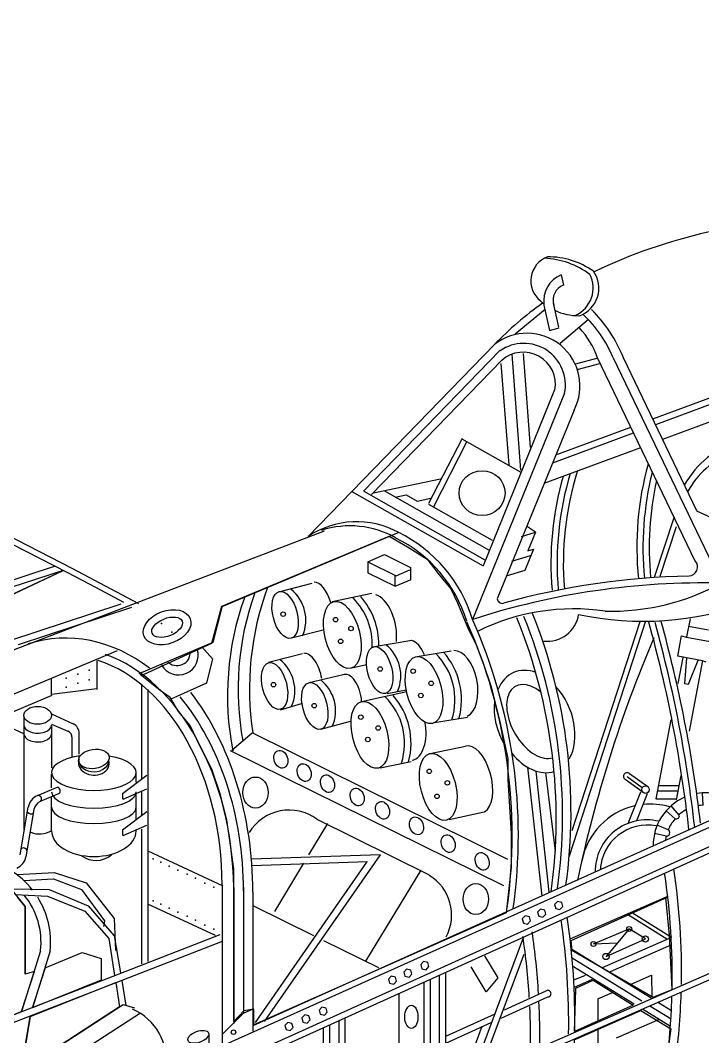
# Model space of a CAD drawing. Extents: x 4.3 to 16.6, y -10.2 to -1.3.
# Drawn here: x 8.648 to 10.439, y -5.822 to -3.155 of the extents above; entities that cross this region are included whole.
import ezdxf

# ---------------------------------------------------------------- set-up
doc = ezdxf.new("R2010")
doc.units = 0
doc.header["$MEASUREMENT"] = 0
doc.linetypes.add('0', pattern=[0])
doc.layers.get('0').update_dxf_attribs({"linetype": 'CONTINUOUS'})
doc.layers.add('1', color=7, linetype='CONTINUOUS')

# ---------------------------------------------------------------- blocks, each defined once
blk = doc.blocks.new('4')
at = {"color": 0, "linetype": '0'}
blk.add_arc((0, 0), 1, 271.0855, 346.3195, dxfattribs=at)
blk = doc.blocks.new('5')
at = {"color": 0, "linetype": '0'}
blk.add_arc((0, 0), 1, 270, 347.2986, dxfattribs=at)
blk = doc.blocks.new('6')
at = {"color": 0, "linetype": '0'}
blk.add_arc((0, 0), 1, 269.9997, 318.0323, dxfattribs=at)
blk = doc.blocks.new('7')
at = {"color": 0, "linetype": '0'}
blk.add_arc((0, 0), 1, 270.2273, 319.8869, dxfattribs=at)
blk = doc.blocks.new('8')
at = {"color": 0, "linetype": '0'}
blk.add_arc((0, 0), 1, 331.8027, 12.1872, dxfattribs=at)
blk = doc.blocks.new('UNITCIRCLE0')
at = {"color": 0, "linetype": '0'}
blk.add_circle((0, 0), 1, dxfattribs=at)
blk = doc.blocks.new('21')
at = {"color": 0, "linetype": '0'}
blk.add_arc((0, 0), 1, 181.66316, 359.99999, dxfattribs=at)
blk = doc.blocks.new('22')
at = {"color": 0, "linetype": '0'}
blk.add_arc((0, 0), 1, 344.59, 196.09358, dxfattribs=at)
blk = doc.blocks.new('23')
at = {"color": 0, "linetype": '0'}
blk.add_arc((0, 0), 1, 180.0004, 359.9996, dxfattribs=at)
blk = doc.blocks.new('24')
at = {"color": 0, "linetype": '0'}
blk.add_arc((0, 0), 1, 109.3917, 68.8188, dxfattribs=at)
blk = doc.blocks.new('25')
at = {"color": 0, "linetype": '0'}
blk.add_arc((0, 0), 1, 180, 360, dxfattribs=at)
blk = doc.blocks.new('26')
at = {"color": 0, "linetype": '0'}
blk.add_arc((0, 0), 1, 180, 360, dxfattribs=at)
blk = doc.blocks.new('27')
at = {"color": 0, "linetype": '0'}
blk.add_arc((0, 0), 1, 177.21437, 359.99998, dxfattribs=at)
blk = doc.blocks.new('28')
at = {"color": 0, "linetype": '0'}
blk.add_arc((0, 0), 1, 177.21567, 359.99998, dxfattribs=at)
blk = doc.blocks.new('48')
at = {"color": 0, "linetype": '0'}
blk.add_arc((0, 0), 1, 276.07573, 64.48659, dxfattribs=at)
blk = doc.blocks.new('55')
at = {"color": 0, "linetype": '0'}
blk.add_arc((0, 0), 1, 186.8702, 1.375, dxfattribs=at)
blk = doc.blocks.new('56')
at = {"color": 0, "linetype": '0'}
blk.add_arc((0, 0), 1, 271.2413, 354.7029, dxfattribs=at)
blk = doc.blocks.new('57')
at = {"color": 0, "linetype": '0'}
blk.add_arc((0, 0), 1, 259.2905, 354.2941, dxfattribs=at)
blk = doc.blocks.new('58')
at = {"color": 0, "linetype": '0'}
blk.add_arc((0, 0), 1, 253.023, 6.2346, dxfattribs=at)
blk = doc.blocks.new('59')
at = {"color": 0, "linetype": '0'}
blk.add_arc((0, 0), 1, 186.6671, 355.7042, dxfattribs=at)
blk = doc.blocks.new('60')
at = {"color": 0, "linetype": '0'}
blk.add_arc((0, 0), 1, 284.9958, 346.1674, dxfattribs=at)
blk = doc.blocks.new('61')
at = {"color": 0, "linetype": '0'}
blk.add_arc((0, 0), 1, 237.3183, 344.8998, dxfattribs=at)
blk = doc.blocks.new('62')
at = {"color": 0, "linetype": '0'}
blk.add_arc((0, 0), 1, 180.3658, 273.2358, dxfattribs=at)
blk = doc.blocks.new('63')
at = {"color": 0, "linetype": '0'}
blk.add_arc((0, 0), 1, 304.9435, 173.4516, dxfattribs=at)
blk = doc.blocks.new('64')
at = {"color": 0, "linetype": '0'}
blk.add_arc((0, 0), 1, 326.0146, 33.6587, dxfattribs=at)
blk = doc.blocks.new('65')
at = {"color": 0, "linetype": '0'}
blk.add_arc((0, 0), 1, 48.9846, 99.2682, dxfattribs=at)
blk = doc.blocks.new('66')
at = {"color": 0, "linetype": '0'}
blk.add_arc((0, 0), 1, 111.0714, 174.7653, dxfattribs=at)
blk = doc.blocks.new('67')
at = {"color": 0, "linetype": '0'}
blk.add_arc((0, 0), 1, 206.7801, 296.678, dxfattribs=at)
blk = doc.blocks.new('70')
at = {"color": 0, "linetype": '0'}
blk.add_arc((0, 0), 1, 276.13047, 339.78506, dxfattribs=at)

msp = doc.modelspace()

# ---------------------------------------------------------------- linework, layer by layer
at = {"layer": '1', "color": 7, "linetype": '0'}
for p, q in [((10.067425, -3.823303), (10.073224, -3.850035)), ((10.025057, -3.913696), (9.946801, -3.978832)), ((10.02219, -3.902283), (10.036716, -3.969232)), ((10.046547, -3.897422), (10.060178, -3.960251)), ((10.139335, -3.93995), (10.065104, -4.003133)), ((10.036716, -3.969232), (10.061625, -3.961821)), ((9.403073, -4.509593), (9.8922, -4.005727)), ((9.548705, -4.390393), (9.906529, -4.021787)), ((9.569366, -4.399468), (9.91126, -4.047271)), ((9.937526, -4.03146), (9.960844, -4.335467)), ((9.96717, -4.029091), (9.986079, -4.275605)), ((10.105535, -4.056619), (10.164407, -4.040628)), ((10.418593, -4.574017), (10.162498, -4.040628)), ((10.203926, -4.040628), (10.476597, -4.608538)), ((10.423347, -4.442083), (10.230597, -4.040628)), ((9.909185, -4.055678), (9.92957, -4.321433)), ((10.10963, -4.071628), (10.169078, -4.055481)), ((10.04988, -4.124681), (9.862495, -4.586105)), ((10.308179, -4.201086), (10.49765, -4.130769)), ((10.076182, -4.133874), (9.834795, -4.727054)), ((10.315459, -4.215804), (10.510788, -4.143314)), ((10.101113, -4.178301), (9.899786, -4.673036)), ((10.333698, -4.254481), (10.517787, -4.186162)), ((10.045816, -4.315873), (10.256735, -4.237597)), ((10.053358, -4.295654), (10.250457, -4.222507)), ((9.807112, -4.252225), (9.719018, -4.423229)), ((9.820071, -4.260372), (9.731977, -4.431376)), ((9.806528, -4.253002), (9.961588, -4.340685)), ((10.022736, -4.369884), (10.276196, -4.27582)), ((9.574789, -4.395183), (9.750566, -4.357962)), ((9.517941, -4.391264), (9.862495, -4.586105)), ((9.549159, -4.390996), (9.866613, -4.570511)), ((9.603291, -4.389754), (9.878482, -4.545372)), ((9.631791, -4.406041), (9.660169, -4.400031)), ((9.660169, -4.400031), (9.689083, -4.416382)), ((9.689083, -4.416382), (9.725618, -4.408646)), ((9.71897, -4.424308), (9.886328, -4.518946)), ((10.422748, -4.44237), (10.523291, -4.487829)), ((9.23354, -5.875077), (12.382668, -4.452898)), ((9.258979, -5.881166), (12.381719, -4.467746)), ((10.36348, -4.457922), (10.311593, -4.617465)), ((7.365755, -5.290522), (9.446067, -4.49438)), ((9.640897, -4.499049), (9.176689, -4.694313)), ((9.963436, -4.509185), (9.999708, -4.498329)), ((9.999708, -4.498329), (9.97639, -4.482042)), ((9.999708, -4.498329), (9.979707, -4.547482)), ((10.368922, -4.48409), (10.326397, -4.614848)), ((9.177318, -5.845883), (12.073128, -4.546278)), ((9.559816, -4.575591), (9.603846, -4.557072)), ((9.603846, -4.557072), (9.672264, -4.590891)), ((9.994277, -4.543121), (9.971786, -4.598389)), ((9.979707, -4.547482), (9.994277, -4.543121)), ((9.559816, -4.575591), (9.559816, -4.604709)), ((9.559816, -4.575591), (9.634085, -4.612302)), ((9.937526, -4.574331), (9.986435, -4.559691)), ((8.739264, -4.586971), (8.431941, -4.68792)), ((8.760605, -4.598258), (8.453281, -4.699207)), ((8.49866, -4.720189), (8.760605, -4.598258)), ((8.498701, -4.722777), (8.760605, -4.598258)), ((9.559816, -4.604709), (9.631612, -4.640197)), ((9.631612, -4.640197), (9.6318, -4.61197)), ((9.634085, -4.612302), (9.670238, -4.597095)), ((9.672264, -4.590891), (9.671604, -4.622191)), ((9.971786, -4.598389), (9.925368, -4.612282)), ((9.326036, -4.654719), (9.414218, -4.631624)), ((9.631612, -4.640197), (9.673593, -4.622538)), ((9.466787, -4.679591), (9.570237, -4.658303)), ((8.620848, -4.782162), (8.912943, -4.686216)), ((9.177496, -4.691752), (9.153, -4.787988)), ((8.940121, -4.695586), (8.642188, -4.793449)), ((10.28842, -4.731622), (10.087139, -5.350532)), ((10.273882, -4.733422), (10.095602, -5.281608)), ((10.405483, -4.72532), (10.396442, -4.773081)), ((10.40163, -4.744697), (10.453629, -4.75454)), ((9.359952, -4.775524), (9.44261, -4.754284)), ((10.373135, -4.82366), (10.383281, -4.770063)), ((10.383281, -4.770063), (10.396188, -4.773205)), ((9.153, -4.787988), (8.958974, -4.869603)), ((9.124592, -4.798523), (9.151965, -4.830385)), ((9.571926, -4.798619), (9.675474, -4.781491)), ((10.396188, -4.773205), (10.457985, -4.784903)), ((7.52298, -5.38887), (8.90281, -4.808463)), ((9.298903, -4.83948), (9.388782, -4.816385)), ((9.683848, -4.825268), (9.778812, -4.809278)), ((10.437913, -4.835922), (10.373135, -4.82366)), ((8.849158, -4.834793), (8.849158, -4.910981)), ((9.151965, -4.830385), (9.136759, -4.894109)), ((9.51766, -4.853692), (9.556723, -4.845078)), ((10.386167, -4.827361), (10.373369, -4.894963)), ((10.396188, -4.82832), (10.390746, -4.894838)), ((10.401428, -4.89686), (10.427029, -4.834022)), ((10.438327, -4.834878), (10.403275, -5.020041)), ((10.44776, -4.83892), (10.437913, -4.835922)), ((9.405739, -4.892776), (9.495616, -4.871457)), ((8.729971, -4.923679), (8.729971, -4.881352)), ((8.966326, -4.898284), (8.966326, -5.143777)), ((9.136759, -4.894109), (9.042816, -4.936286)), ((10.390746, -4.894838), (10.401428, -4.89686)), ((8.730389, -4.92679), (8.204699, -5.147916)), ((8.849158, -4.908865), (8.729971, -4.923679)), ((8.982487, -4.910981), (8.982487, -5.624183)), ((9.259038, -5.791988), (11.221457, -4.9112)), ((9.543097, -4.94252), (9.662183, -4.915786)), ((9.610929, -4.921201), (9.660285, -4.911445)), ((9.331123, -4.963838), (9.385808, -4.94747)), ((8.657289, -4.980821), (8.657289, -5.277105)), ((8.729971, -4.974471), (8.786768, -5.000916)), ((9.734721, -4.997592), (9.821207, -4.983379)), ((8.657247, -5.027379), (8.608604, -5.004537)), ((8.729971, -5.001983), (8.772556, -5.020159)), ((8.729971, -5.006216), (8.729971, -5.116264)), ((9.436263, -5.015358), (9.514887, -4.993681)), ((10.355231, -4.990775), (10.316104, -5.197468)), ((8.784514, -5.088753), (8.784514, -5.038264)), ((8.802695, -5.080287), (8.802695, -5.0259)), ((9.203344, -5.069807), (9.256321, -5.02498)), ((9.257323, -5.02494), (9.926743, -5.355833)), ((9.71946, -5.079313), (9.81612, -5.059771)), ((9.1985, -5.070584), (9.915886, -5.425187)), ((9.592276, -5.11662), (9.674097, -5.099782)), ((9.979126, -5.114369), (10.016145, -5.452821)), ((8.729971, -5.169172), (8.729971, -5.133195)), ((8.915822, -5.183987), (8.980467, -5.135311)), ((8.952184, -5.154358), (8.952184, -5.128963)), ((10.001, -5.124946), (10.034654, -5.442245)), ((10.026239, -5.128472), (10.05148, -5.334715)), ((10.240688, -5.138958), (10.280285, -5.167566)), ((10.246452, -5.13098), (10.294333, -5.165573)), ((10.38122, -5.136546), (10.369224, -5.199914)), ((8.746132, -5.167057), (8.692616, -5.189568)), ((8.917842, -5.198801), (8.980467, -5.171289)), ((10.282804, -5.18153), (10.234924, -5.146937)), ((10.321663, -5.162527), (10.374472, -5.162527)), ((8.750173, -5.183987), (8.700378, -5.204932)), ((8.729971, -5.281337), (8.729971, -5.194568)), ((8.915822, -5.183987), (8.915822, -5.198801)), ((8.952184, -5.251709), (8.952184, -5.183987)), ((8.966326, -5.177638), (8.966326, -5.241127)), ((9.257809, -6.196498), (11.548777, -5.194347)), ((9.499616, -6.073514), (11.544814, -5.178874)), ((10.24399, -5.260034), (10.276591, -5.179145)), ((10.265453, -5.254844), (10.294003, -5.184007)), ((10.316104, -5.197468), (10.369572, -5.197468)), ((10.318883, -5.177086), (10.374472, -5.177086)), ((10.440176, -5.214323), (10.438172, -5.182123)), ((8.647667, -5.344736), (8.669071, -5.219238)), ((8.683898, -5.225702), (8.662749, -5.349696)), ((10.377295, -5.240228), (10.356142, -5.216001)), ((8.915822, -5.279222), (8.980467, -5.230546)), ((9.426407, -5.25111), (9.721004, -5.39673)), ((9.773726, -5.251637), (9.865298, -5.232095)), ((10.366426, -5.249847), (10.342733, -5.229222)), ((8.915822, -5.279222), (8.915822, -5.294036)), ((8.917842, -5.294036), (8.980467, -5.266523)), ((8.952184, -5.281337), (8.952184, -5.279222)), ((8.966326, -5.277105), (8.966326, -5.630531)), ((9.454201, -5.262757), (9.404669, -5.344585)), ((10.348326, -5.278633), (10.319072, -5.266407)), ((10.342991, -5.295862), (10.311973, -5.288717)), ((8.982487, -5.334246), (9.179158, -5.425817)), ((9.593169, -5.344285), (9.254086, -5.355932)), ((9.289145, -5.782226), (9.593169, -5.344285)), ((9.558806, -5.363131), (9.255954, -5.373533)), ((9.26499, -5.784753), (9.557262, -5.363742)), ((9.391368, -5.366557), (9.314833, -5.492993)), ((9.698786, -5.385049), (9.554258, -5.62381)), ((8.618499, -5.428294), (8.660391, -5.479924)), ((9.177496, -5.423147), (9.177496, -5.845533)), ((9.208037, -5.43024), (9.208037, -5.786808)), ((9.234108, -5.429522), (9.234108, -5.759893)), ((9.258412, -5.442138), (9.258412, -5.807607)), ((10.091269, -5.565397), (10.345442, -5.454211)), ((8.660391, -5.479924), (8.660391, -5.658051)), ((9.160257, -5.55646), (8.982576, -5.47373)), ((9.259645, -5.478225), (9.417114, -5.556061)), ((10.241342, -5.499888), (10.344812, -5.564926)), ((10.252284, -5.494976), (10.356875, -5.560717)), ((10.152236, -5.578497), (10.246031, -5.539193)), ((10.246031, -5.539193), (10.185064, -5.611252)), ((10.288239, -5.565397), (10.246031, -5.539193)), ((8.536011, -5.82016), (9.178672, -5.571111)), ((8.907493, -5.656425), (9.172091, -5.553886)), ((9.444077, -5.569389), (9.587985, -5.640522)), ((9.830919, -5.928792), (9.968686, -5.561165)), ((10.356869, -5.561769), (10.175192, -5.641241)), ((10.185064, -5.611252), (10.288239, -5.565397)), ((8.701249, -5.596253), (8.651299, -5.755617)), ((8.726655, -5.596068), (8.679751, -5.745713)), ((10.097151, -5.59294), (10.30344, -5.720041)), ((10.152236, -5.578497), (10.215548, -5.575222)), ((10.356656, -5.580936), (10.195536, -5.651416)), ((8.810708, -5.601257), (8.859991, -5.616745)), ((8.859991, -5.616745), (8.859991, -5.673541)), ((9.852647, -5.918181), (9.9699, -5.605294)), ((9.865857, -5.609218), (9.90098, -5.66704)), ((10.279373, -5.728334), (10.096333, -5.615557)), ((9.870874, -5.703835), (9.831086, -5.638335)), ((10.259036, -5.736544), (10.099838, -5.638603)), ((8.53602, -5.800382), (8.907203, -5.656538)), ((9.723599, -5.672438), (9.723599, -5.974859)), ((9.747454, -5.660697), (9.747454, -5.960733)), ((9.763592, -5.653393), (9.763592, -5.954679)), ((9.90098, -5.66704), (9.870874, -5.703835)), ((10.148463, -5.672008), (10.099968, -5.693221)), ((10.129924, -5.661044), (10.102695, -5.672954)), ((10.251202, -5.684111), (10.304726, -5.660697)), ((10.304726, -5.660697), (10.305435, -5.717703)), ((9.706759, -5.680533), (9.706759, -5.980913)), ((9.918659, -5.750983), (10.027983, -5.7015)), ((10.163179, -5.722615), (10.201997, -5.705636)), ((9.640928, -5.708287), (9.640928, -5.87194)), ((9.909791, -5.772849), (10.032662, -5.717235)), ((10.163179, -5.722615), (10.163179, -5.781572)), ((10.322558, -5.731821), (10.356593, -5.752791)), ((8.735528, -5.855809), (8.918268, -5.736983)), ((8.789089, -5.872313), (8.963582, -5.75885)), ((8.918268, -5.736983), (8.947852, -5.746282)), ((9.234108, -5.759893), (9.259321, -5.748576)), ((10.353794, -5.79484), (10.28076, -5.749909)), ((10.356106, -5.775611), (10.300356, -5.741261)), ((8.673743, -5.768618), (8.659882, -5.853327)), ((9.177496, -5.816171), (9.234108, -5.759893)), ((9.483545, -5.779523), (9.483545, -6.058649)), ((9.499682, -5.772219), (9.499682, -6.067499)), ((9.764867, -5.838446), (9.883701, -5.784659)), ((9.764983, -5.820541), (9.894086, -5.762106)), ((10.324194, -5.776659), (10.211678, -5.825879)), ((9.442851, -5.799358), (9.442851, -6.035415)), ((9.45969, -5.791264), (9.45969, -6.042053)), ((9.858889, -5.795255), (9.805402, -5.937982)), ((10.163179, -5.799587), (10.163179, -5.899487)), ((9.142712, -5.814701), (9.142712, -5.843067))]:
    msp.add_line(p, q, dxfattribs=at)
for points in [[(8.971076, -4.871737), (9.150898, -4.789032), (9.177213, -4.692542), (9.615804, -4.508751), (9.664049, -4.53632), (9.715811, -4.569176), (9.747381, -4.609836), (9.778082, -4.646594), (9.795627, -4.683352), (9.821941, -4.747679), (9.843871, -4.793626), (9.861415, -4.839573), (9.883345, -4.903901), (9.905273, -4.9912), (9.927203, -5.092286), (9.927203, -5.147423), (9.935975, -5.28986), (9.935975, -5.377161), (9.922817, -5.496625), (9.260546, -5.790689), (9.260546, -5.749336), (9.23423, -5.753931), (9.207914, -5.7815), (9.207914, -5.381756), (9.199142, -5.312834), (9.190371, -5.253102), (9.172828, -5.184181), (9.150898, -5.119854), (9.120196, -5.060122), (9.093881, -5.004985), (9.06318, -4.968227), (9.04125, -4.931469), (9.014935, -4.91309), (8.962304, -4.871737)], [(10.345242, -5.456747), (10.092307, -5.570309), (10.095592, -5.594398), (10.309108, -5.718284), (10.35838, -5.697637), (10.351811, -5.556544), (10.341956, -5.456747)], [(10.024052, -5.489425), (10.013208, -5.486788), (10.005504, -5.49486), (10.008641, -5.505569), (10.019485, -5.508206), (10.02719, -5.500134)], [(10.068659, -5.469406), (10.057816, -5.466769), (10.050111, -5.474842), (10.053248, -5.48555), (10.064092, -5.488187), (10.071797, -5.480114)], [(9.983884, -5.507452), (9.973041, -5.504815), (9.965336, -5.512887), (9.968473, -5.523596), (9.979317, -5.526233), (9.987022, -5.518161)], [(8.713144, -5.640854), (8.810708, -5.601257), (8.859991, -5.616745), (8.859991, -5.673541), (8.679751, -5.745713), (8.713144, -5.64282)], [(9.717199, -5.627137), (9.706356, -5.6245), (9.69865, -5.632573), (9.701788, -5.643281), (9.712631, -5.645918), (9.720336, -5.637846)], [(9.672592, -5.647157), (9.661749, -5.64452), (9.654043, -5.652592), (9.657182, -5.6633), (9.668025, -5.665937), (9.67573, -5.657866)], [(9.632424, -5.665184), (9.621581, -5.662547), (9.613875, -5.670619), (9.617014, -5.681327), (9.627856, -5.683964), (9.635563, -5.675893)], [(10.105447, -5.694195), (10.151435, -5.673548), (10.25655, -5.738932), (10.102162, -5.807757), (10.105447, -5.697637)], [(9.450513, -5.746822), (9.43967, -5.744186), (9.431965, -5.752258), (9.435103, -5.762968), (9.445947, -5.765604), (9.453651, -5.757532)], [(10.105447, -5.828405), (10.276259, -5.752697), (10.355096, -5.800875), (10.348526, -5.845611), (10.341956, -5.914437), (10.223701, -5.945408), (10.092307, -5.990145), (10.098877, -5.907555), (10.102162, -5.828405)], [(9.360832, -5.78707), (9.349989, -5.784433), (9.342284, -5.792506), (9.345423, -5.803215), (9.356266, -5.805852), (9.363971, -5.797779)], [(9.405249, -5.767137), (9.394405, -5.764501), (9.386701, -5.772572), (9.389839, -5.783282), (9.400682, -5.785918), (9.408387, -5.777847)]]:
    msp.add_lwpolyline(points, close=True, dxfattribs=at)
for points in [[(8.64054, -5.396199), (8.736693, -5.390856), (8.821193, -5.418329), (8.894765, -5.511431), (8.897496, -5.595722)], [(8.657293, -5.412224), (8.735237, -5.407645), (8.808809, -5.435881), (8.868541, -5.517535), (8.866355, -5.532798)], [(8.623785, -5.433591), (8.723581, -5.435881), (8.826292, -5.478616), (8.894765, -5.557218), (8.9111, -5.654599)], [(8.53418, -5.802085), (8.651299, -5.755617), (8.685, -5.650682), (8.660391, -5.658051), (8.660391, -5.479924), (8.641367, -5.456477)], [(8.635441, -5.448853), (8.719212, -5.452669), (8.81755, -5.492352), (8.880197, -5.564086), (8.895553, -5.661025)], [(8.914337, -5.6739), (8.92536, -5.739605)], [(8.644191, -6.026521), (8.69063, -5.855105), (8.659882, -5.853327), (8.673743, -5.768618), (8.673743, -5.768618), (8.898472, -5.679454), (8.908606, -5.743421), (8.735528, -5.855809), (8.736279, -5.884766), (8.74186, -5.923276), (8.748512, -5.948574), (8.754159, -5.964921), (8.733768, -5.983974), (8.719869, -6.009212), (8.714111, -6.024104), (8.707221, -6.051486), (8.704463, -6.065944), (8.70028, -6.090273), (8.69309, -6.120625), (8.678872, -6.140727), (8.669656, -6.151831), (8.54759, -6.235738)], [(8.898472, -5.679454), (8.908606, -5.743421)]]:
    msp.add_lwpolyline(points, dxfattribs=at)
for centre, radius in [((9.337907, -4.713345), 0.005906), ((9.475266, -4.727558), 0.005906), ((9.515965, -4.750652), 0.005906), ((9.488832, -4.784407), 0.005906), ((9.592276, -4.857245), 0.005906), ((9.678761, -4.862575), 0.005906), ((9.31247, -4.898106), 0.005906), ((9.726243, -4.894552), 0.005906), ((9.69911, -4.92653), 0.005906), ((9.419305, -4.953178), 0.005906), ((9.541402, -4.983379), 0.005906), ((9.587189, -5.011804), 0.005906), ((9.560056, -5.042006), 0.005906), ((9.721156, -5.125502), 0.005906), ((9.768638, -5.155704), 0.005906), ((10.288568, -5.173551), 0.009843), ((9.741505, -5.191235), 0.005906), ((10.246031, -5.539193), 0.006551), ((10.152236, -5.578497), 0.006551), ((10.288239, -5.565397), 0.008337), ((10.185064, -5.611252), 0.008188), ((9.207524, -5.810053), 0.005906)]:
    msp.add_circle(centre, radius, dxfattribs=at)
for centre, radius, start, end in [((10.762684, -5.08448), 1.407849, 89.881584, 115.614456), ((10.054873, -3.838886), 0.067178, 110.387833, 231.346252), ((10.014035, -3.994785), 0.215426, 53.288273, 87.521431), ((10.033831, -3.980326), 0.204424, 54.654064, 90.661865), ((10.094769, -3.891407), 0.073389, 111.87661, 188.521835), ((10.072338, -3.857531), 0.078886, 295.018219, 26.697205), ((10.08974, -3.857972), 0.076539, 289.253143, 35.446629), ((10.088944, -3.890068), 0.043009, 111.440575, 196.500443), ((10.113968, -3.779478), 0.150755, 227.907501, 232.396591), ((10.590917, -4.69001), 0.977982, 125.827263, 135.597977), ((10.113968, -3.779478), 0.150755, 245.042297, 270.383972), ((9.887904, -4.176439), 0.368622, 21.61846, 45.398109), ((9.88626, -4.176115), 0.345352, 23.098289, 46.216652), ((9.945851, -4.116983), 0.229708, 19.414345, 42.534321), ((9.977767, -4.114881), 0.138695, 332.789795, 128.09343), ((9.969309, -4.111982), 0.109092, 348.423706, 124.757393), ((9.967922, -4.110262), 0.084424, 349.845764, 131.958313), ((10.617673, -4.504933), 0.262084, 108.745178, 149.893173), ((10.60204, -4.504829), 0.232302, 111.921761, 151.07402), ((11.079632, -4.536329), 0.813769, 164.541962, 185.918869), ((10.870302, -4.57881), 0.813769, 163.227615, 185.006943), ((10.886692, -4.579612), 0.813769, 162.786484, 184.708069), ((11.095716, -4.538094), 0.813769, 166.007675, 185.683258), ((10.854218, -4.577045), 0.813769, 163.92778, 185.167038), ((11.112107, -4.538897), 0.813769, 167.514786, 185.519348), ((9.530641, -4.699554), 0.228821, 61.194492, 123.883034), ((9.513331, -4.724521), 0.242913, 60.500294, 107.889488), ((9.473948, -4.837472), 0.377363, 17.014093, 63.742462), ((9.473948, -4.837472), 0.361221, 17.014093, 63.742462), ((10.401789, -4.58932), 0.023549, 273.332825, 41.723301), ((10.442221, -6.603353), 1.972172, 88.677994, 107.938629), ((10.442221, -6.585078), 1.972172, 91.13475, 105.486168), ((10.197505, -4.09843), 0.607131, 268.60202, 298.555664), ((9.969204, -4.910263), 0.749783, 160.498566, 190.455368), ((10.012575, -4.908388), 0.763175, 159.64151, 188.787552), ((9.292766, -4.729012), 0.104474, 336.785065, 51.181095), ((9.960154, -4.927608), 0.768448, 160.463638, 190.825806), ((9.399434, -4.792536), 0.172143, 357.3909, 45.048962), ((9.399913, -4.792038), 0.188719, 359.082001, 41.432697), ((9.913055, -4.671242), 0.013679, 187.008698, 281.086151), ((10.281405, -3.922092), 0.809687, 258.010529, 290.177612), ((10.100229, -5.26805), 0.568679, 81.66227, 116.198944), ((8.697733, -5.23245), 1.395413, 352.085693, 21.910355), ((10.030524, -4.700727), 0.08376, 263.805695, 350.802032), ((8.559516, -5.293481), 1.379271, 352.085693, 23.948856), ((8.559516, -5.293481), 1.395413, 352.085693, 23.948856), ((8.658822, -5.24992), 1.395413, 352.085693, 22.174574), ((8.675498, -5.241184), 1.395413, 352.085693, 21.952976), ((6.941983, -5.664498), 3.481985, 6.372925, 15.494744), ((6.957729, -5.662934), 3.481985, 6.444784, 15.453663), ((6.973893, -5.66142), 3.481985, 6.594748, 15.49798), ((9.542047, -4.874689), 0.104474, 336.785065, 51.181095), ((13.460047, -6.117552), 3.423609, 156.916748, 168.103119), ((9.063176, -4.820803), 0.051756, 209.533539, 17.90061), ((9.059316, -4.813396), 0.034927, 221.978424, 3.493679), ((9.616495, -4.938211), 0.172143, 342.322083, 45.048946), ((9.616975, -4.937714), 0.188719, 344.882355, 41.43269), ((9.263937, -4.913773), 0.104474, 336.785065, 51.181095), ((9.370772, -4.967068), 0.104474, 336.785065, 51.181095), ((9.484223, -5.051911), 0.172143, 342.322083, 45.048946), ((9.484702, -5.051413), 0.188719, 344.882355, 41.43269), ((8.775137, -5.0259), 0.027559, 0, 65.03286), ((8.76483, -5.038264), 0.019685, 0, 66.886856), ((10.240688, -5.138958), 0.009843, 54.152344, 234.152344), ((8.742108, -5.176964), 0.010693, 318.946808, 67.897682), ((8.707882, -5.225857), 0.03937, 112.813507, 170.320999), ((8.694279, -5.19817), 0.009308, 318.949951, 98.27063), ((10.446736, -5.319762), 0.137904, 113.908203, 180.49324), ((10.446736, -5.319762), 0.137707, 47.858486, 100.02784), ((8.711064, -5.230336), 0.027559, 112.813713, 170.321045), ((10.301325, -5.394231), 0.18268, 102.964607, 169.312637), ((10.301325, -5.394231), 0.18268, 74.121094, 95.811134), ((10.446736, -5.319762), 0.10571, 93.364601, 101.2071), ((8.676606, -5.224874), 0.012288, 219.813812, 298.61676), ((9.353551, -5.350457), 0.123199, 53.745541, 148.480606), ((10.446736, -5.319762), 0.10654, 139.935913, 157.577682), ((10.369572, -5.242452), 0.008037, 246.947571, 16.066883), ((10.446736, -5.319762), 0.10654, 119.18042, 130.679413), ((10.292133, -5.388611), 0.135653, 76.743675, 180.483627), ((10.29388, -5.391161), 0.124468, 79.49086, 176.823608), ((10.342793, -5.286361), 0.009504, 271.195679, 54.40028), ((8.698211, -5.225623), 0.064131, 249.190186, 299.684814), ((10.446736, -5.319762), 0.10654, 167.643982, 172.555283), ((8.656367, -5.335487), 0.009046, 7.890163, 142.758087), ((8.62394, -5.343077), 0.03937, 292.813599, 350.320953), ((8.846801, -5.29574), 0.063791, 233.387024, 309.690521), ((8.505258, -5.574458), 0.22245, 38.127029, 58.865768), ((8.558848, -5.651284), 1.824308, 358.943115, 8.51335), ((9.659113, -5.502454), 0.120827, 331.691772, 59.298504), ((8.53462, -5.663128), 1.824308, 358.95462, 8.513355), ((8.505258, -5.574458), 0.1972, 353.654663, 39.08408), ((8.505258, -5.574458), 0.22245, 354.425354, 32.146049), ((8.262821, -5.785495), 1.824308, 359.09433, 8.513342), ((8.278958, -5.778193), 1.824308, 359.071228, 8.513334), ((8.162693, -5.828661), 1.824308, 3.462552, 8.513335), ((8.18692, -5.816817), 1.824308, 3.40598, 8.51335), ((10.032381, -5.708755), 0.008484, 271.895966, 121.231712), ((8.18692, -5.816817), 1.824308, 359.050568, 2.772634), ((8.53462, -5.663128), 1.824308, 352.299805, 358.286194), ((8.558848, -5.651284), 1.824308, 352.197144, 358.273529), ((8.886886, -5.882038), 0.143448, 350.711884, 67.352913), ((8.162693, -5.828661), 1.824308, 359.060486, 2.699335), ((13.073677, -14.527296), 8.991633, 103.972801, 114.181679)]:
    msp.add_arc(centre, radius, start, end, dxfattribs=at)
at = {"layer": '1', "color": 7}
for p in [(9.018145, -4.737985), (9.045517, -4.760288), (8.798655, -4.870771), (8.828957, -4.86019), (8.768353, -4.881352), (8.768353, -4.904633), (8.798655, -4.89405), (8.828957, -4.885585), (8.996628, -5.355409), (9.016829, -5.363874), (9.039049, -5.374455), (9.061271, -5.385037), (9.085513, -5.395618), (9.107735, -5.406201), (9.131975, -5.418898), (9.156218, -5.429481), (8.996628, -5.465458), (9.016829, -5.473924), (9.039049, -5.484505), (9.061271, -5.495086), (9.085513, -5.505668), (9.107735, -5.516249), (9.131975, -5.528947), (9.156218, -5.539529)]:
    msp.add_point(p, dxfattribs=at)

# ---------------------------------------------------------------- block references
for name, p, xscale, yscale, rotation in [('48', (8.885575, -5.840381), 4.759241, 1.047324, 150.562347), ('70', (8.869786, -5.8073), 4.724809, 1.012321, 150.818008), ('56', (9.431966, -4.69206), 0.06425, 0.031906, 104.468559), ('61', (9.587189, -4.747099), 0.08729, 0.045799, 102.339134), ('8', (8.76718, -5.442394), 0.6662100000000001, 0.466902, 90.03195200000002), ('60', (9.682109, -4.84347), 0.062714, 0.032698, 104.044403), ('4', (8.76718, -5.442394), 0.641574, 0.440936, 90.000038), ('57', (9.404172, -4.87841), 0.063907, 0.033379, 103.936569), ('59', (9.798843, -4.895881), 0.088186, 0.048188, 100.875641), ('5', (8.761055, -5.423147), 0.6030800000000001, 0.41644, 90.000038), ('64', (9.998958, -4.994879), 0.140276, 0.097867, 114.0019), ('58', (9.509789, -4.930821), 0.060661, 0.032216, 101.869774), ('63', (9.998958, -4.994879), 0.105693, 0.061636, 119.478752), ('67', (9.998958, -4.994879), 0.14041, 0.096744, 113.228287), ('7', (8.76718, -5.442394), 0.669251, 0.466902, 90.03195200000002), ('6', (8.76718, -5.442394), 0.704307, 0.491233, 90.030373), ('65', (9.998958, -4.994879), 0.139818, 0.099502, 114.463768), ('28', (8.693608, -5.004099), 0.036362, 0.021163, 5e-06), ('62', (9.661142, -5.007962), 0.089734, 0.050345, 99.364792), ('27', (8.693608, -5.027379), 0.036362, 0.021163, 5e-06), ('55', (9.839201, -5.146533), 0.089798, 0.044788, 104.211273), ('66', (9.998958, -4.994879), 0.140621, 0.096769, 114.315063), ('24', (8.841077, -5.128963), 0.111107, 0.046559, 5e-06), ('22', (8.841077, -5.103567), 0.040458, 0.032124, 177.001434), ('21', (8.841077, -5.092986), 0.040403, 0.033861, 5e-06), ('25', (8.841077, -5.179754), 0.111107, 0.042327, 5e-06), ('26', (8.841077, -5.219965), 0.111107, 0.042327, 5e-06), ('23', (8.841077, -5.281337), 0.111107, 0.067722, 5e-06)]:
    msp.add_blockref(name, p, dxfattribs=dict(at, xscale=xscale, yscale=yscale, rotation=rotation))
at = {"layer": '1', "color": 7, "linetype": '0'}
for p, xscale, yscale, rotation in [((9.859789, -4.395635), 0.060476, 0.058831, 3e-06), ((9.343027, -4.715354), 0.063096, 0.031927, 104.281151), ((9.033352, -4.747544), 0.064787, 0.043077, 20.136259), ((9.493112, -4.767765), 0.090137, 0.04561, 104.281105), ((9.033352, -4.747544), 0.042627, 0.023188, 21.946007), ((9.590856, -4.859906), 0.063096, 0.031927, 104.281151), ((9.70759, -4.912318), 0.090137, 0.04561, 104.28112), ((9.315233, -4.901704), 0.063096, 0.031927, 104.281151), ((9.420849, -4.954115), 0.063096, 0.031927, 104.281151), ((9.565375, -5.029819), 0.090137, 0.04561, 104.281113), ((8.693608, -4.978703), 0.036362, 0.02328, 5e-06), ((8.841077, -5.092986), 0.040361, 0.025321, 8.511819000000001), ((9.331909, -5.093877), 0.023824, 0.017664, 109.249008), ((9.744577, -5.166324), 0.090137, 0.04561, 104.28112), ((9.393055, -5.128819), 0.023824, 0.017664, 109.249016), ((9.265204, -5.181229), 0.040764, 0.033352, 90.000038), ((9.454201, -5.157935), 0.023824, 0.017664, 109.249016), ((9.532024, -5.192876), 0.023824, 0.017664, 109.249016), ((9.598729, -5.227817), 0.023824, 0.017664, 109.249016), ((9.687668, -5.26858), 0.023824, 0.017664, 109.249016), ((9.771049, -5.315167), 0.023824, 0.017664, 109.249016), ((9.859989, -5.361756), 0.023824, 0.017664, 109.249016), ((9.843312, -5.460754), 0.040764, 0.033352, 90.00004600000001), ((9.67425, -5.769653), 0.03027, 0.017337, 90.00004600000001), ((9.115161, -5.822165), 0.028847, 0.014652, 20.182543)]:
    msp.add_blockref('UNITCIRCLE0', p, dxfattribs=dict(at, xscale=xscale, yscale=yscale, rotation=rotation))

doc.saveas('drawing.dxf')
